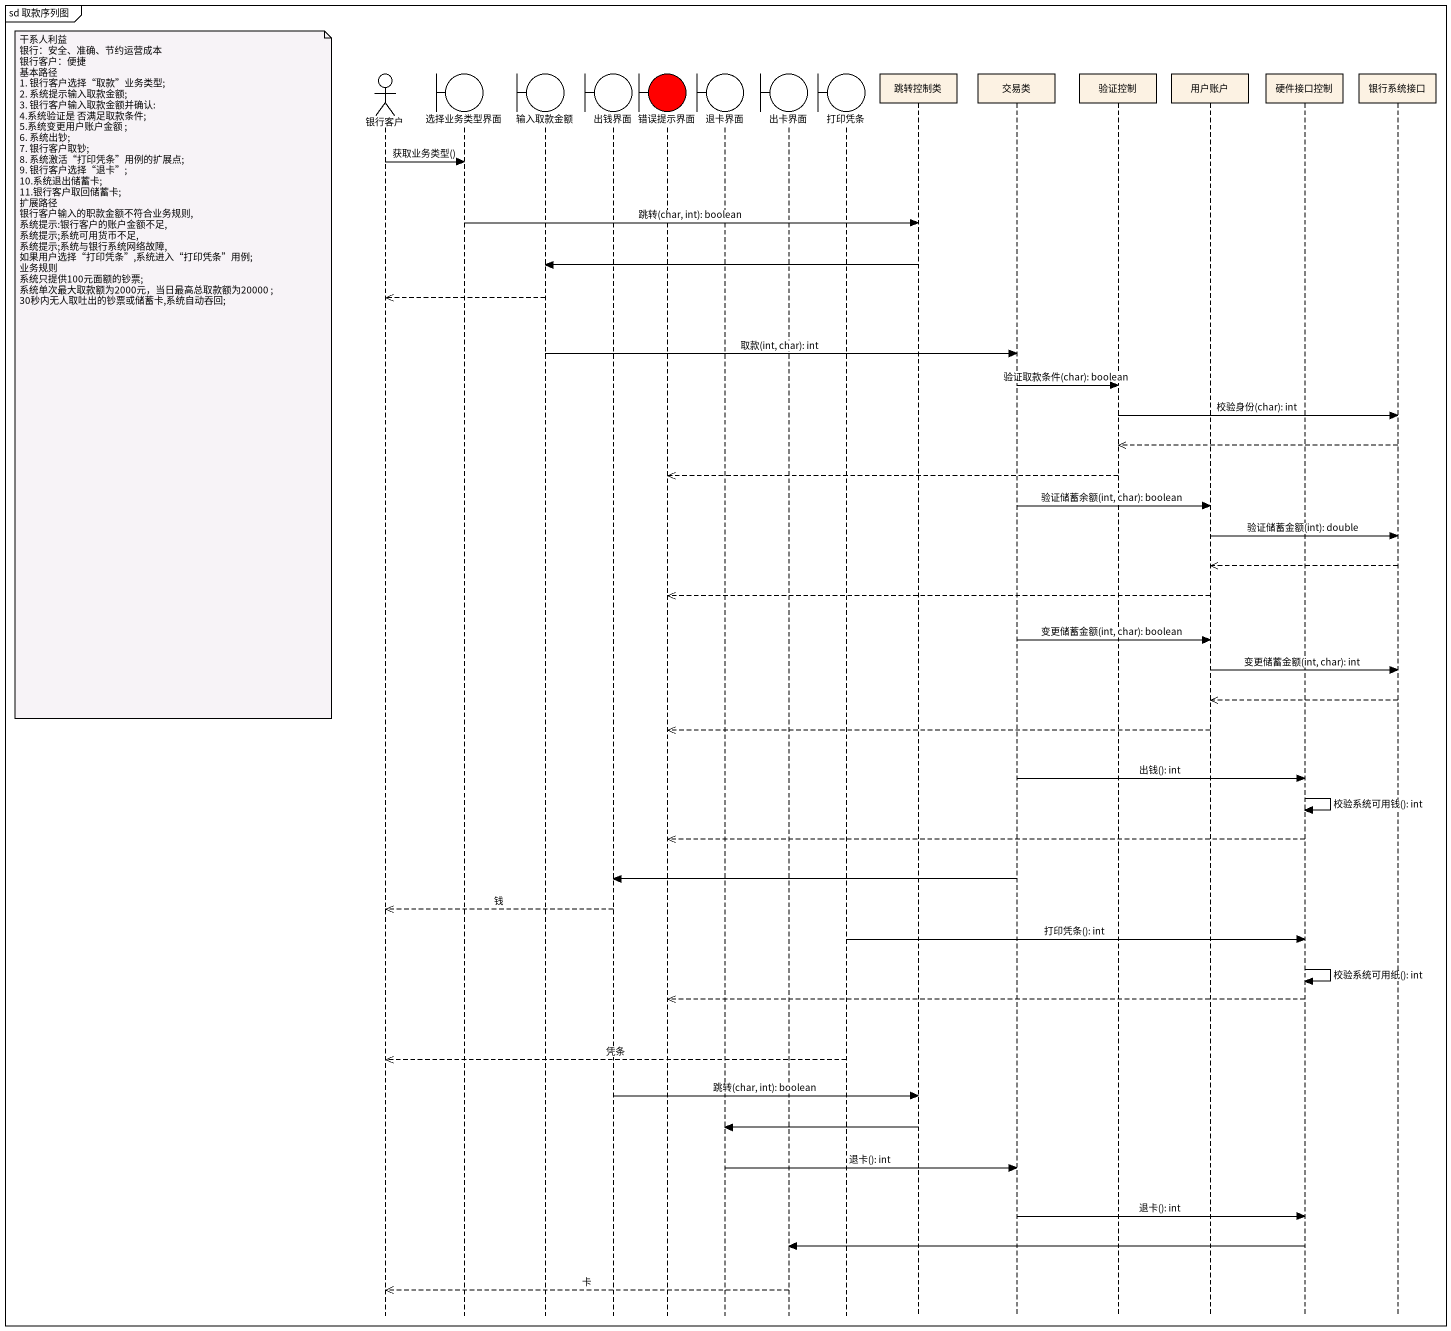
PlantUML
@startuml
mainframe sd 取款序列图
hide footbox
actor 银行客户
boundary 选择业务类型界面
boundary 输入取款金额
boundary 出钱界面
boundary 错误提示界面 #FF0000
boundary 退卡界面
boundary 出卡界面
boundary 打印凭条
participant 跳转控制类
participant 交易类
participant 验证控制
participant 用户账户
participant 硬件接口控制
participant 银行系统接口

银行客户 -> 选择业务类型界面 : 获取业务类型()
选择业务类型界面 -> 跳转控制类 : 跳转(char, int): boolean
跳转控制类 -> 输入取款金额
输入取款金额 -->> 银行客户
输入取款金额 -> 交易类 : 取款(int, char): int
note left of 银行客户
  干系人利益
  银行：安全、准确、节约运营成本
  银行客户：便捷
  基本路径
  1. 银行客户选择“取款”业务类型;
  2. 系统提示输入取款金额;
  3. 银行客户输入取款金额并确认:
  4.系统验证是 否满足取款条件;
  5.系统变更用户账户金额 ;
  6. 系统出钞;
  7. 银行客户取钞;
  8. 系统激活“打印凭条”用例的扩展点;
  9. 银行客户选择“退卡”;
  10.系统退出储蓄卡;
  11.银行客户取回储蓄卡;
  扩展路径
  银行客户输入的职款金额不符合业务规则,
  系统提示:银行客户的账户金额不足,
  系统提示;系统可用货币不足,
  系统提示;系统与银行系统网络故障,
  如果用户选择“打印凭条”,系统进入“打印凭条”用例;
  业务规则
  系统只提供100元面额的钞票;
  系统单次最大取款额为2000元，当日最高总取款额为20000 ;
  30秒内无人取吐出的钞票或储蓄卡,系统自动吞回;
end note
交易类 -> 验证控制 : 验证取款条件(char): boolean
验证控制 -> 银行系统接口 : 校验身份(char): int
银行系统接口 -->> 验证控制
验证控制 -->> 错误提示界面
交易类 -> 用户账户 : 验证储蓄余额(int, char): boolean
用户账户 -> 银行系统接口 : 验证储蓄金额(int): double
银行系统接口 -->> 用户账户
用户账户 -->> 错误提示界面
交易类 -> 用户账户 : 变更储蓄金额(int, char): boolean
用户账户 -> 银行系统接口 : 变更储蓄金额(int, char): int
银行系统接口 -->> 用户账户
用户账户 -->> 错误提示界面
交易类 -> 硬件接口控制 : 出钱(): int
硬件接口控制 -> 硬件接口控制 : 校验系统可用钱(): int
硬件接口控制 -->> 错误提示界面
交易类 -> 出钱界面
出钱界面 -->> 银行客户 : 钱
打印凭条 -> 硬件接口控制 : 打印凭条(): int
硬件接口控制 -> 硬件接口控制 : 校验系统可用纸(): int
硬件接口控制 -->> 错误提示界面
打印凭条 -->> 银行客户 : 凭条
出钱界面 -> 跳转控制类 : 跳转(char, int): boolean
跳转控制类 -> 退卡界面
退卡界面 -> 交易类 : 退卡(): int
交易类 -> 硬件接口控制 : 退卡(): int
硬件接口控制 -> 出卡界面
出卡界面 -->> 银行客户 : 卡
@enduml
